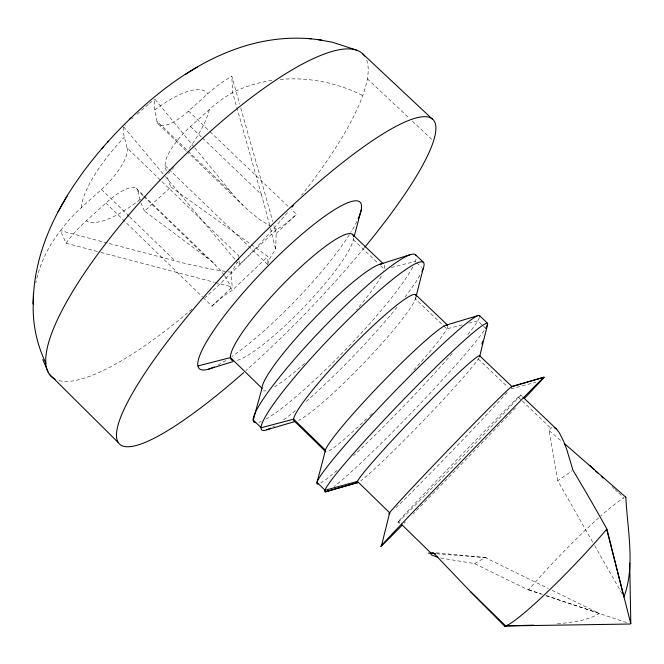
<?xml version="1.0" encoding="UTF-8"?>
<svg xmlns="http://www.w3.org/2000/svg" width="664" height="664" viewBox="0 0 664 664"><rect width="100%" height="100%" fill="white"/><g stroke="black" fill="none" stroke-linecap="round" stroke-linejoin="round"><path stroke-width="0.5" stroke-dasharray="3.32 2.49" d="M168.963 169.378L267.816 264.67L267.924 256.487L251.183 244.493M267.816 264.67A37.79 7.752 -46.4 0 1 275.676 249.382L276.174 233.446L273.933 225.486M415.963 296.957L415.457 298.974L446.781 328.879L462.775 324.729M194.079 146.968L154.803 99.011L154.305 101.7A159.742 36.952 47.1 0 0 154.563 108.265L156.928 121.163L187.422 150.462M440.531 557.992L474.627 563.611L493.726 573.098A1153.227 273.186 18.9 0 0 524.851 588.196L528.66 589.69A89.258 8.483 -46 0 1 598.546 517.97M238.824 256.926A41.832 9.495 -45.6 0 0 238.866 255.889L127.073 147.931L123.994 135.564A158.057 32.03 46.8 0 1 123.62 126.816L125.521 124.99M224.366 275.369L219.452 269.127L213.692 263.276A156.862 112.54 -37.3 0 0 207.234 257.931L144.503 211.069L170.897 186.974A138.403 28.511 46.5 0 1 167.245 176.35L166.988 175.138M203.159 297.58L211.974 306.154A38.479 8.018 -45.4 0 1 231.877 290.616L267.924 256.487M276.174 233.446L296.418 214.347L291.189 209.343M211.974 306.154L232.201 287.014L231.089 272.182A41.832 9.495 -45.6 0 0 236.957 262.562M236.044 260.744L239.339 264.662L276.863 229.287A41.093 9.138 -46.7 0 0 296.418 214.347M131.895 119.005L133.182 117.818M142.984 195.697L137.813 190.692A38.13 11.869 -45.1 0 0 105.9 203.01L83.357 223.461A146.678 140.693 -4.9 0 0 66.085 243.232L60.515 230.657L66.002 223.569A153.492 147.043 -4.4 0 1 78.31 210.397L101.501 189.423A41.425 14.035 -45.3 0 0 127.073 147.931M166.191 170.897L165.245 165.792A37.458 11.479 -46.6 0 1 190.493 126.525L212.131 107.028A144.511 136.859 10.2 0 1 225.503 96.944L232.607 92.52A138.411 122.558 21.1 0 1 271.908 80.435M156.928 121.163A40.695 13.512 -47.1 0 0 188.51 111.062L210.754 91.101A145.997 137.904 10.2 0 1 231.802 76.252L239.662 104.115M137.058 114.299L148.836 103.999M149.491 103.443L154.803 99.011M592.628 541.99L557.735 480.703L572.111 470.759M557.735 480.703L549.086 430.621A57.295 12.724 84 0 1 550.846 428.222L551.892 427.541M552.033 590.279L599.368 613.453C586.611 621.23 570.26 622.409 555.544 624.085M474.627 563.611L485.201 557.561L548.315 588.462M510.94 388.905L535.906 382.232M468.776 323.169L477.773 320.837L482.769 325.592M391.303 267.467L415.324 261.425M436.721 553.776L487.891 557.777M436.215 552.821L485.201 557.561M228.3 271.85L231.089 272.182M225.378 271.46L209.052 268.712L186.767 263.84A185.87 55.685 17.7 0 1 175.047 260.877L108.315 243.273M107.319 243.007L60.515 230.657A146.121 133.763 11.3 0 0 35.781 282.889M66.085 243.232L99.89 252.137M100.886 252.403L214.281 282.291M215.277 282.549L232.201 287.014M528.453 589.931L540.928 594.064M545.974 595.741L599.368 613.453M528.66 589.69L542.405 594.313M546.339 595.633L626.442 622.558M276.863 229.287L272.008 227.03M271.302 226.69L259.873 219.684L248.386 210.488L186.833 151.45M170.897 186.974L250.345 243.895M549.086 430.621L561.744 441.294M367.341 78.817L409.406 118.35M412.41 121.172L432.696 140.228M416.735 262.77L421.681 267.467M483.483 326.273L485.625 328.306M520.626 394.922L522.128 396.35M353.306 239.646L377.658 262.886M380.605 265.708L384.298 269.227M478.279 358.942L507.736 387.062M518.609 397.445L521.605 400.309M522.361 401.023L550.846 428.222M612.025 486.629L614.266 488.762M615.013 489.476L618.001 492.331M618.748 493.045L623.977 498.033A89.258 8.483 -46 0 0 600.771 515.978M188.51 111.062L209.301 130.966M210.048 131.679L288.201 206.479M190.493 126.525L201.673 137.24M202.42 137.954L261.317 194.403A140.336 11.13 75.8 0 1 264.313 205.184L270.049 226.706M188.169 151.176L232.051 193.34A163.361 145.839 85.3 0 0 240.011 202.346L242.767 205.168M158.497 124.234L186.086 150.736M165.245 165.792L168.216 168.664M136.211 188.269L143.64 195.457M144.378 196.17L215.7 265.177M143.723 196.411L207.234 257.931M101.501 189.423L126.758 213.957M129.729 216.846L175.047 260.877M105.9 203.01L202.42 296.866M398.466 521.389L399.927 522.809M397.919 522.111L399.371 523.531M123.62 126.816L164.697 175.752M165.361 176.541L235.388 259.956M194.735 147.773L232.051 193.34M224.839 276.083L229.387 284.043L231.877 290.616M594.678 545.592L621.869 593.367M144.503 211.069L142.802 207.367A141.631 25.589 46.3 0 1 141.133 203.118M240.791 108.091L272.804 221.51M261.317 194.403L232.607 92.52L231.802 76.252M140.162 200.047L137.813 190.692M270.489 228.433L275.676 249.382M140.021 199.474L140.038 199.557A88.138 28.452 -46 0 1 86.254 220.772M239.123 260.761L239.339 264.662M364.113 248.029A225.586 43.102 -46 0 1 245.946 370.587M366.669 60.067A224.216 58.092 -46 0 1 301.63 195.191M287.504 212.53A224.216 58.092 -46 0 1 204.993 297.738M191.979 309.133A224.216 58.092 -46 0 1 56.697 379.899M280.233 79.448A138.411 122.558 21.1 0 1 362.727 95.55M416.013 259.143A116.275 15.654 -46 0 1 414.228 264.081M412.734 267.102A116.275 15.654 -46 0 1 345.172 350.177A116.275 15.654 -46 0 1 265.368 419.407M261.209 421.466A116.275 15.654 -46 0 1 258.885 422.321M419.972 275.211A116.358 14.749 -46 0 1 405.032 297.082M397.08 307.175A116.358 14.749 -46 0 1 305.357 402.176M295.372 410.618A116.358 14.749 -46 0 1 282.183 420.793M274.498 425.923A116.358 14.749 -46 0 1 272.962 426.836M384.481 265.102A87.407 12.774 -46 0 1 383.601 271.211M381.302 275.992A87.407 12.774 -46 0 1 356.485 309.905M304.486 363.465A87.407 12.774 -46 0 1 274.572 386.846M266.048 390.764A87.407 12.774 -46 0 1 263.475 390.789M353.547 237.828A87.167 15.455 -46 0 1 305.755 305.183A87.167 15.455 -46 0 1 237.123 360.378M356.95 221.336A115.719 21.904 -46 0 1 350.766 232.383M349.314 234.707A115.719 21.904 -46 0 1 231.794 356.56M225.868 360.486A115.719 21.904 -46 0 1 217.8 365.183M479.483 317.367A116.922 8.366 -46 0 1 466.767 336.009M452.176 353.489A116.922 8.366 -46 0 1 353.638 455.579M337.096 470.411A116.922 8.366 -46 0 1 320.778 482.894M447.793 326.331A87.889 7.321 -46 0 1 411.846 372.189M372.097 413.44A87.889 7.321 -46 0 1 369.383 416.087M366.694 418.685A87.889 7.321 -46 0 1 326.945 451.744M415.979 297.414A87.648 10.068 -46 0 1 364.76 362.087A87.648 10.068 -46 0 1 298.584 420.304M484.114 330.597A116.997 7.445 -46 0 1 413.672 410.501A116.997 7.445 -46 0 1 334.083 486.596M507.138 392.416A88.378 1.743 -46 0 1 450.756 452.358A88.378 1.743 -46 0 1 394.084 509.529M515.513 407.829A117.57 0.913 -46 0 1 413.382 513.729M405.397 521.896A117.57 0.913 -46 0 1 404.069 523.24M479.084 357.647A88.129 4.548 -46 0 1 424.387 419.582A88.129 4.548 -46 0 1 360.718 480.885M209.301 109.518A88.138 28.452 -46 0 1 187.771 150.363M173.91 167.419A88.138 28.452 -46 0 1 171.86 169.702M169.776 171.976A88.138 28.452 -46 0 1 168.374 173.478M81.282 207.624A88.138 28.452 -46 0 1 124.367 137.166M154.837 109.925A88.138 28.452 -46 0 1 207.849 93.641M426.246 493.983A88.445 0.979 -46 0 0 520.642 395.038A88.445 0.979 -46 0 0 430.994 486.629A88.445 0.979 -46 0 0 426.246 493.983"/><path stroke-width="1" d="M33.25 303.929C33.383 244.543 65.487 190.692 103.26 146.985M522.883 397.064L556.656 429.218L559.345 432.754L563.678 441.419L566.716 449.37L572.949 470.178L585.125 490.754A454.691 87.183 62.9 0 1 604.638 524.992L606.888 529.009L623.919 596.969C635.531 565.753 627.389 529.98 625.845 497.22L564.275 443.444M33.217 303.763L33.416 293.339M481.832 344.118L482.545 341.155M381.526 545.534L389.66 512.799L357.473 481.408L325.053 490.256L317.035 482.404L325.468 450.192L293.646 419.158L261.193 427.74L253.258 419.98L261.998 388.282A87.407 12.774 -46 0 1 313.732 319.01A87.407 12.774 -46 0 1 381.725 263.915M479.748 356.028L487.633 324.314M416.22 295.953L423.092 268.812M354.103 236.674L361.224 209.957M67.064 196.013L57.992 211.974M504.93 625.969L630.252 624.027L630.734 623.454M630.767 623.521L606.672 529.258A89.258 8.483 -46 0 1 544.414 594.795A89.258 8.483 -46 0 1 504.416 625.928L468.303 589.366L433.152 552.531A58.191 5.818 3.6 0 0 431.235 553.344L430.861 553.842L431.451 554.905L437.883 557.337M107.468 142.204C159.036 85.175 230.059 31.581 311.15 38.819M101.949 148.487L108.34 141.2M129.912 118.864L130.908 117.926M185.314 74.418L190.966 70.948M191.166 70.807L197.233 67.089M379.418 264.43L409.796 254.785M208.82 369.051L233.147 361.589M446.009 325.161L477.333 315.79M511.853 386.664L544.189 377.119M266.704 429.815L295.256 421.449M357.813 482.454L325.501 491.783L357.639 482.662M511.745 386.506L543.924 377.276M198.038 365.922L230.516 357.589L261.998 388.282M534.005 625.164L504.416 625.928M428.537 553.137L435.7 553.693M317.832 39.616L332.49 42.247L356.618 50.132M307.166 38.363L321.857 40.081M554.166 427.483L556.656 429.218M362.66 53.759L432.447 119.205M415.672 254.918L423.624 262.471M479.574 315.682L487.617 323.318M352.418 234.326L383.219 263.716M415.672 294.683L447.561 325.111M479.624 355.713L511.869 386.473M589.615 465.232L594.097 469.514M595.591 470.942L597.832 473.075M601.567 476.644L603.061 478.072M127.496 214.679L128.982 216.124M401.38 524.228L431.243 553.344M470.651 591.79L505.594 625.861M294.393 421.142L325.841 451.819M49.31 374.123L118.059 442.357M42.811 359.514L48.015 371.873M629.704 563.039L630.8 623.438M243.663 372.604A225.586 43.102 -46 0 1 133.29 391.801A225.586 43.102 -46 0 1 381.725 134.634A225.586 43.102 -46 0 1 364.76 247.249M55.079 379.169A224.216 58.092 -46 0 1 163.178 176.906A224.216 58.092 -46 0 1 364.661 56.116M293.305 205.533A224.216 58.092 -46 0 1 291.994 207.126M45.899 363.283A146.121 133.763 11.3 0 1 33.49 299.315M270.588 428.131A116.358 14.749 -46 0 1 332.44 335.395A116.358 14.749 -46 0 1 421.947 271.435M255.383 422.736A116.275 15.654 -46 0 1 322.92 328.149A116.275 15.654 -46 0 1 416.12 255.798M232.425 360.502A87.167 15.455 -46 0 1 282.665 284.615A87.167 15.455 -46 0 1 353.472 236.326M214.181 366.96A115.719 21.904 -46 0 1 265.55 268.505A115.719 21.904 -46 0 1 358.12 218.871M318.014 484.039A116.922 8.366 -46 0 1 391.702 394.516A116.922 8.366 -46 0 1 479.715 316.263M325.559 451.653A87.889 7.321 -46 0 1 380.887 383.792A87.889 7.321 -46 0 1 447.519 325.086M294.7 421.242A87.648 10.068 -46 0 1 349.43 349.007A87.648 10.068 -46 0 1 416.179 296.169M328.564 490.505A116.997 7.445 -46 0 1 403.28 399.844A116.997 7.445 -46 0 1 485.625 328.306M402.135 525.216A117.57 0.913 -46 0 1 405.189 520.227A117.57 0.913 -46 0 1 518.177 403.106A117.57 0.913 -46 0 1 524.601 398.259M389.967 513.214A88.378 1.743 -46 0 1 448.822 449.337A88.378 1.743 -46 0 1 511.537 387.17M358.369 482.396A88.129 4.548 -46 0 1 414.759 416.461A88.129 4.548 -46 0 1 479.574 356.668M238.617 258.13A41.832 9.495 -45.6 0 1 238.235 259.475M625.28 497.427A89.258 8.483 -46 0 1 625.845 497.22"/></g></svg>
